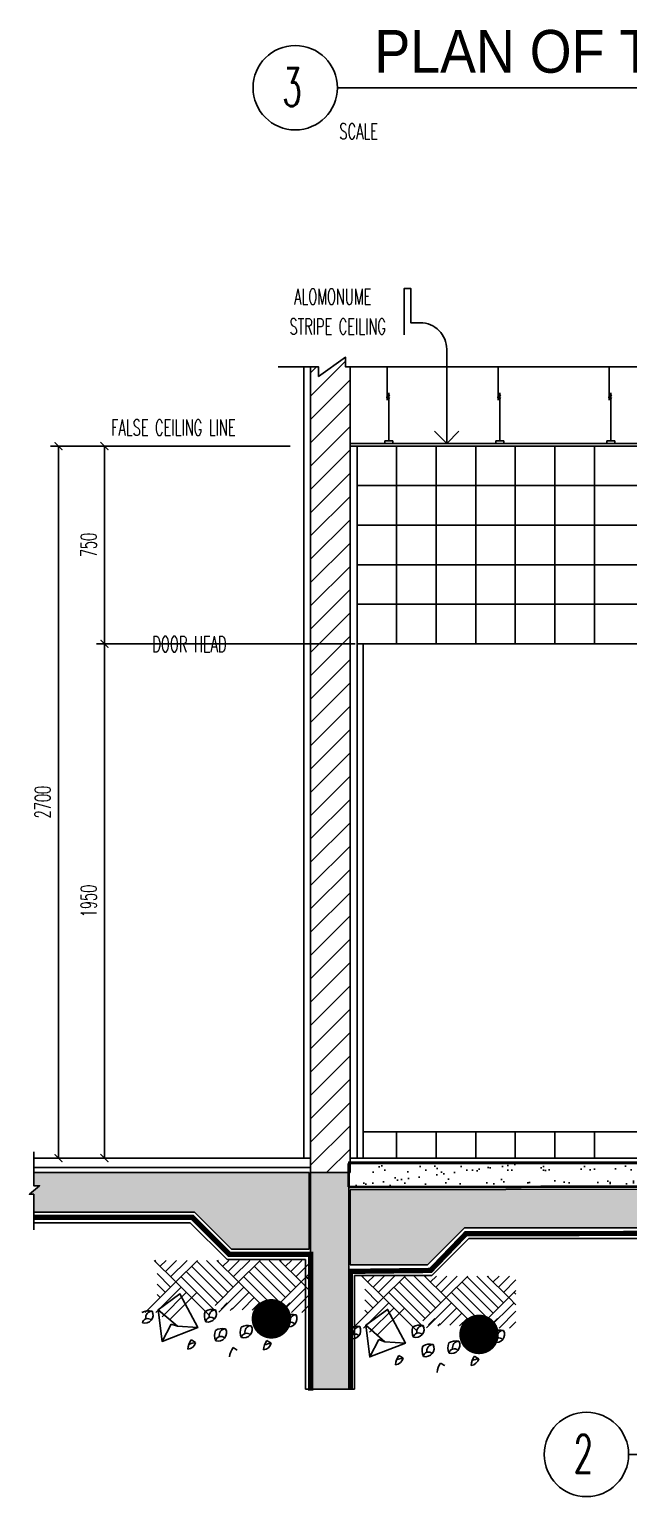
# Model space of a CAD drawing. Extents: x 417646.6 to 417675.4, y 43413.5 to 43433.4.
# Drawn here: x 417655.68 to 417657.96, y 43420.69 to 43426.26 of the extents above; entities that cross this region are included whole.
import ezdxf
from ezdxf.enums import TextEntityAlignment as Align

# ---------------------------------------------------------------- set-up
doc = ezdxf.new("R2010")
doc.units = 0
doc.header["$MEASUREMENT"] = 0
doc.header["$PDMODE"] = 3
doc.header["$PDSIZE"] = 0.1
doc.linetypes.add('HIDDEN2', pattern=[0.1875, 0.125, -0.0625])
doc.layers.get('0').update_dxf_attribs({"linetype": 'CONTINUOUS'})
doc.layers.get('DEFPOINTS').update_dxf_attribs({"linetype": 'CONTINUOUS'})
for name, color, linetype in [('2', 2, 'CONTINUOUS'), ('Axisname', 6, 'CONTINUOUS'), ('Dimout', 4, 'CONTINUOUS'), ('ELE', 3, 'CONTINUOUS'), ('ELV', 7, 'CONTINUOUS'), ('gravel', 11, 'CONTINUOUS'), ('Hatch', 11, 'CONTINUOUS'), ('K-FUR', 3, 'CONTINUOUS'), ('Plaster', 7, 'CONTINUOUS'), ('SANI', 2, 'CONTINUOUS'), ('Tile', 5, 'CONTINUOUS'), ('TITLE', 6, 'CONTINUOUS'), ('TXT', 2, 'CONTINUOUS'), ('TXT1', 2, 'CONTINUOUS'), ('WALL', 6, 'CONTINUOUS'), ('WallPartition', 2, 'CONTINUOUS'), ('Windows', 9, 'CONTINUOUS')]:
    doc.layers.add(name, color=color, linetype=linetype)
doc.styles.add('ROMANS', font='ROMANS.shx', dxfattribs={"width": 0.6})
doc.styles.add('TTXT', font='swisse.ttf', dxfattribs={"width": 0.6})
doc.dimstyles.new('R50', dxfattribs={"dimscale": 0, "dimtxt": 0.06, "dimasz": 0.03, "dimexe": 0.03, "dimexo": 0.03, "dimgap": 0.03, "dimtad": 1, "dimdec": 0, "dimlfac": 1000, "dimzin": 13, "dimdsep": 46, "dimtxsty": 'ROMANS', "dimblk": 'ARCHTICK', "dimcen": 0.09, "dimclrd": 4, "dimclre": 4, "dimclrt": 2, "dimadec": 0, "dimazin": 0, "dimtfac": 1, "dimtdec": 0, "dimtofl": 0, "dimtmove": 2, "dimatfit": 3, "dimldrblk": 'CLOSEDBLANK', "dimfxl": 0, "dimtolj": 1, "dimtzin": 0, "dimarcsym": 0})

# ---------------------------------------------------------------- blocks, each defined once
blk = doc.blocks.new('GAN')
for p, q in [((-0.0212, 0.1644), (-0.0212, 0.29)), ((-0.0155, 0.01), (-0.0155, 0.1918)), ((0, 0.01), (-0.031, 0.01)), ((-0.031, 0.01), (-0.031, 0)), ((0, 0.01), (0, 0))]:
    blk.add_line(p, q)
blk.add_lwpolyline([(-0.0118, 0.184), (-0.024, 0.1754), (-0.0113, 0.1703)])
blk = doc.blocks.new('A$C22107CF4')
for p, q in [((0.1286, 0.2837), (0.0467, 0.3655)), ((0.0494, 0.3629), (0.052, 0.3655)), ((0.0692, 0.3431), (0.0916, 0.3655)), ((0.089, 0.3233), (0.1312, 0.3655)), ((0.1088, 0.3035), (0.1708, 0.3655)), ((0.1286, 0.2837), (0.2104, 0.3655)), ((0.3068, 0.2243), (0.188, 0.3431)), ((0.3266, 0.2441), (0.2078, 0.3629)), ((0.3464, 0.2639), (0.2447, 0.3655)), ((0.3662, 0.2837), (0.2843, 0.3655)), ((0.287, 0.3629), (0.2896, 0.3655)), ((0.3068, 0.3431), (0.3292, 0.3655)), ((0.3266, 0.3233), (0.3688, 0.3655)), ((0.3464, 0.3035), (0.4084, 0.3655)), ((0.3662, 0.2837), (0.448, 0.3655)), ((0.5444, 0.2243), (0.4256, 0.3431)), ((0.5642, 0.2441), (0.4454, 0.3629)), ((0.584, 0.2639), (0.4823, 0.3655)), ((0.6038, 0.2837), (0.5219, 0.3655)), ((0.5246, 0.3629), (0.5272, 0.3655)), ((0.5444, 0.3431), (0.5668, 0.3655)), ((0.5642, 0.3233), (0.6064, 0.3655)), ((0.584, 0.3035), (0.6308, 0.3504)), ((0.0126, 0.1677), (0.1286, 0.2837)), ((0.1088, 0.2639), (0.0574, 0.3153)), ((0.2522, 0.1601), (0.1286, 0.2837)), ((0.2844, 0.1675), (0.1484, 0.3035)), ((0.287, 0.2045), (0.1682, 0.3233)), ((0.2775, 0.195), (0.3662, 0.2837)), ((0.4822, 0.1677), (0.3662, 0.2837)), ((0.5048, 0.1847), (0.386, 0.3035)), ((0.5246, 0.2045), (0.4058, 0.3233)), ((0.4877, 0.1677), (0.6038, 0.2837)), ((0.6038, 0.2837), (0.6308, 0.3108)), ((0.6308, 0.2566), (0.6038, 0.2837)), ((0.6308, 0.2962), (0.6236, 0.3035)), ((0.0522, 0.1677), (0.1484, 0.2639)), ((0.089, 0.2441), (0.0574, 0.2757)), ((0.0692, 0.2243), (0.0574, 0.2361)), ((0.0761, 0.152), (0.1682, 0.2441)), ((0.1077, 0.144), (0.2078, 0.2441)), ((0.2911, 0.169), (0.386, 0.2639)), ((0.3425, 0.1808), (0.4058, 0.2441)), ((0.3799, 0.1786), (0.4256, 0.2243)), ((0.5273, 0.1677), (0.6236, 0.2639)), ((0.5669, 0.1677), (0.6308, 0.2316)), ((0.2998, 0.1806), (0.3237, 0.2045)), ((0.335, 0.1762), (0.3435, 0.1847)), ((0.4173, 0.1764), (0.4454, 0.2045)), ((0.4547, 0.1742), (0.4652, 0.1847)), ((0.4927, 0.1359), (0.5613, 0.2045)), ((0.6065, 0.1677), (0.6308, 0.192))]:
    blk.add_line(p, q)
for points in [[(0.0766, 0.0585), (0.2116, 0.111), (0.1441, 0.2385), (0.0616, 0.1785), (0.0766, 0.0585), (0.1112, 0.1244)], [(0.1343, 0.1163), (0.2116, 0.111), (0.1441, 0.2385), (0.0616, 0.1785), (0.1343, 0.1163), (0.1112, 0.1244)]]:
    blk.add_lwpolyline(points)
for centre, radius, start, end in [((0.0263, 0.124), 0.0509, 76.0322, 121.1405), ((0.0105, 0.1589), 0.0317, 253.7091, 27.4015), ((0.0385, 0.1494), 0.024, 89.5708, 192.7334), ((0.2876, 0.1547), 0.0506, 159.5756, 205.1522), ((0.2666, 0.1288), 0.0509, 76.0322, 121.1405), ((0.2507, 0.1636), 0.0317, 253.7091, 27.4015), ((0.2787, 0.1542), 0.024, 89.5708, 192.7334), ((0.0207, 0.1257), 0.0193, 42.46, 171.8043), ((0.261, 0.1305), 0.0193, 42.46, 171.8043), ((0.4233, 0.0945), 0.0506, 159.5756, 205.1522), ((0.4022, 0.0685), 0.0509, 76.0322, 121.1405), ((0.3864, 0.1034), 0.0317, 253.7091, 27.4015), ((0.4143, 0.0939), 0.024, 89.5708, 192.7334), ((0.5929, 0.1359), 0.0506, 159.5756, 205.1522), ((0.5718, 0.1099), 0.0509, 76.0322, 121.1405), ((0.556, 0.1448), 0.0317, 253.7091, 27.4015), ((0.5662, 0.1116), 0.0193, 42.46, 171.8043), ((0.5839, 0.1354), 0.024, 89.5708, 192.7334), ((0.2409, 0.024), 0.0669, 143.5113, 175.9191), ((-0.5126, -1.1654), 1.4144, 59.5906, 60.3518), ((0.3258, 0.0823), 0.0506, 159.5756, 205.1522), ((0.3047, 0.0563), 0.0509, 76.0322, 121.1405), ((0.2889, 0.0912), 0.0317, 253.7091, 27.4015), ((0.2991, 0.058), 0.0193, 42.46, 171.8043), ((0.3168, 0.0818), 0.024, 89.5708, 192.7334), ((0.3966, 0.0702), 0.0193, 42.46, 171.8043), ((0.5272, 0.0216), 0.0669, 143.5113, 175.9191), ((-0.2263, -1.1678), 1.4144, 59.5906, 60.3518), ((0.1707, 0.0622), 0.0336, 275.8828, 346.643), ((0.1707, 0.0622), 0.0336, 275.8828, 346.643), ((0.2198, -0.0514), 0.1071, 98.8765, 112.9463), ((0.3991, -0.0048), 0.0669, 143.5113, 175.9191), ((-0.3544, -1.1942), 1.4144, 59.5906, 60.3518), ((0.457, 0.0598), 0.0336, 275.8828, 346.643), ((0.457, 0.0598), 0.0336, 275.8828, 346.643), ((0.5062, -0.0538), 0.1071, 98.8765, 112.9463)]:
    blk.add_arc(centre, radius, start, end)
at = {"layer": 'Hatch', "const_width": 0.075}
blk.add_lwpolyline([(0.4534, 0.144, 1), (0.5284, 0.144, 1)], format="xyb", close=True, dxfattribs=at)
blk = doc.blocks.new('_ARCHTICK')
at = {"color": 0, "linetype": 'ByBlock', "const_width": 0.15}
blk.add_lwpolyline([(-0.5, -0.5), (0.5, 0.5)], dxfattribs=at)
blk = doc.blocks.new('*D105')
at = {"layer": 'DEFPOINTS', "color": 0}
for p in [(417655.9684, 43424.6765), (417655.7941, 43421.9765), (417655.9691, 43421.9765)]:
    blk.add_point(p, dxfattribs=at)
at = {"layer": 'Dimout', "color": 4, "lineweight": -2}
for p, q in [((417655.9384, 43424.6765), (417655.7641, 43424.6765)), ((417655.7941, 43424.6765), (417655.7941, 43421.9765)), ((417655.9391, 43421.9765), (417655.7641, 43421.9765))]:
    blk.add_line(p, q, dxfattribs=at)
at = {"layer": 'Dimout', "color": 4, "lineweight": -2, "xscale": 0.03, "yscale": 0.03, "zscale": 0.03}
for p, rotation in [((417655.7941, 43424.6765), 90), ((417655.7941, 43421.9765), 270)]:
    blk.add_blockref('_ARCHTICK', p, dxfattribs=dict(at, rotation=rotation))
at = {"layer": 'Dimout', "color": 2, "insert": (417655.7341, 43423.3265), "char_height": 0.06, "attachment_point": 5, "rotation": 90, "style": 'ROMANS'}
blk.add_mtext('\\A1;2700', dxfattribs=at)
blk = doc.blocks.new('_ClosedBlank')
at = {"color": 0, "linetype": 'ByBlock', "lineweight": -2}
for p, q in [((-1, 0.17), (0, 0)), ((-1, 0.17), (-1, -0.17)), ((0, 0), (-1, -0.17))]:
    blk.add_line(p, q, dxfattribs=at)
blk = doc.blocks.new('*D106')
at = {"layer": 'DEFPOINTS', "color": 0}
for p in [(417655.9684, 43424.6765), (417656.7021, 43424.6765), (417656.7241, 43423.9265)]:
    blk.add_point(p, dxfattribs=at)
at = {"layer": 'Dimout', "color": 4, "lineweight": -2}
for p, q in [((417656.6721, 43424.6765), (417655.9384, 43424.6765)), ((417655.9684, 43423.9265), (417655.9684, 43424.6765)), ((417656.6941, 43423.9265), (417655.9384, 43423.9265))]:
    blk.add_line(p, q, dxfattribs=at)
at = {"layer": 'Dimout', "color": 4, "lineweight": -2, "xscale": 0.03, "yscale": 0.03, "zscale": 0.03}
for p, rotation in [((417655.9684, 43424.6765), 90), ((417655.9684, 43423.9265), 270)]:
    blk.add_blockref('_ARCHTICK', p, dxfattribs=dict(at, rotation=rotation))
at = {"layer": 'Dimout', "color": 2, "insert": (417655.9084, 43424.3015), "char_height": 0.06, "attachment_point": 5, "rotation": 90, "style": 'ROMANS'}
blk.add_mtext('\\A1;750', dxfattribs=at)
blk = doc.blocks.new('*D107')
at = {"layer": '2', "color": 4, "lineweight": -2}
for p, q in [((417656.9191, 43423.9265), (417655.9384, 43423.9265)), ((417655.9684, 43421.9765), (417655.9684, 43423.9265)), ((417656.4921, 43421.9765), (417655.9384, 43421.9765))]:
    blk.add_line(p, q, dxfattribs=at)
at = {"layer": 'DEFPOINTS', "color": 0}
for p in [(417655.9684, 43423.9265), (417656.9491, 43423.9265), (417656.5221, 43421.9765)]:
    blk.add_point(p, dxfattribs=at)
at = {"layer": '2', "color": 4, "lineweight": -2, "xscale": 0.03, "yscale": 0.03, "zscale": 0.03}
for p, rotation in [((417655.9684, 43423.9265), 90), ((417655.9684, 43421.9765), 270)]:
    blk.add_blockref('_ARCHTICK', p, dxfattribs=dict(at, rotation=rotation))
at = {"layer": '2', "color": 2, "insert": (417655.9084, 43422.9515), "char_height": 0.06, "attachment_point": 5, "rotation": 90, "style": 'ROMANS'}
blk.add_mtext('\\A1;1950', dxfattribs=at)
blk = doc.blocks.new('ceil')
at = {"layer": 'ELV'}
blk.add_lwpolyline([(-0.1613, 0.4121), (-0.1613, 0.5881), (-0.1363, 0.5881), (-0.1363, 0.4575), (-0.1, 0.4575, -0.414214), (0, 0.3575), (0, 0)], format="xyb", dxfattribs=at)
at = {"layer": 'WALL'}
blk.add_lwpolyline([(0.0463, 0.0463), (0, 0), (-0.0463, 0.0463)], dxfattribs=at)
at = {"layer": 'TXT', "style": 'ROMANS', "width": 0.6}
for s, p in [('ALOMONUME', (-0.5788, 0.5268)), (' STRIPE CEILING', (-0.6209, 0.4135))]:
    blk.add_text(s, height=0.06, dxfattribs=at).set_placement(p)

msp = doc.modelspace()

# ---------------------------------------------------------------- hatches: boundary and pattern name
at = {"layer": 'Hatch'}
h = msp.add_hatch(dxfattribs=at)
h.set_pattern_fill('ANSI31', color=256, scale=0.5, style=0)
h.set_pattern_definition([(45, (-139.600226, -56.996724), (-0.044194173824, 0.044194173824), [])])
h.paths.add_polyline_path([(417660.3251, 43424.9765), (417660.3045, 43424.9765), (417660.3045, 43425.0137), (417660.2016, 43424.9409), (417660.2016, 43424.9765), (417660.1751, 43424.9765), (417660.1751, 43424.1765), (417660.3251, 43424.1765)])
h.paths.add_polyline_path([(417656.9001, 43424.9765), (417656.8829, 43424.9765), (417656.8829, 43425.0137), (417656.78, 43424.9409), (417656.78, 43424.9765), (417656.7501, 43424.9765), (417656.7501, 43421.9215), (417656.9001, 43421.9215)])
at = {"layer": 'Windows'}
h = msp.add_hatch(dxfattribs=at)
h.set_pattern_fill('AR-SAND', color=256, scale=0.05, style=0)
h.set_pattern_definition([(37.5, (-139.600226, -56.996724), (-0.003149667905, 0.09634118845), [0, -0.076, 0, -0.085, 0, -0.08125]), (7.5, (-139.60023, -56.99672), (0.088488835263, 0.14110730326), [0, -0.041, 0, -0.0685, 0, -0.02625]), (327.5, (-139.66173, -56.996724), (0.155707093088, 0.000282952677), [0, -0.025, 0, -0.09, 0, -0.1175]), (317.5, (-139.66173, -56.99672), (0.15030633023, 0.043883778247), [0, -0.0125, 0, -0.059, 0, -0.0675])])
h.paths.add_polyline_path([(417660.1751, 43421.9615), (417656.8945, 43421.9615), (417656.8945, 43421.8665), (417660.1751, 43421.8665)])
h = msp.add_hatch(dxfattribs=at)
h.set_pattern_fill('AR-CONC', color=256, scale=0.03, style=0)
h.set_pattern_definition([(50, (-139.60023, -56.99672), (0.21517805478, -0.018825640495), [0.0225, -0.2475]), (355, (-139.60023, -56.99672), (-0.04162540008, 0.22565764011), [0.018, -0.198]), (100.4514, (-139.5823, -56.9983), (0.17355281451, 0.20683186262), [0.019122057, -0.2103426336]), (46.1842, (-139.60023, -56.93672), (0.32017231459, -0.0496557043), [0.03375, -0.37125]), (96.6356, (-139.57354, -56.94086), (0.28039881166, 0.29223536127), [0.0286830864, -0.3155139]), (351.1842, (-139.60023, -56.93672), (0.28039858354, 0.29223558028), [0.027, -0.297]), (21, (-139.57023, -56.95172), (0.179072115636, -0.1207856672), [0.0225, -0.2475]), (326, (-139.57023, -56.95172), (0.07299459958, 0.21754501351), [0.018, -0.198]), (71.4514, (-139.5553, -56.9618), (0.25206678857, 0.09675914901), [0.019122057, -0.2103426336]), (37.5, (-139.600226, -56.996724), (0.003647956595, 0.09986815615), [0, -0.1956, 0, -0.201, 0, -0.19875]), (7.5, (-139.60023, -56.99672), (0.078920861233, 0.118323513565), [0, -0.1146, 0, -0.1911, 0, -0.07575]), (327.5, (-139.667126, -56.996724), (0.160146730852, -0.00676646152), [0, -0.075, 0, -0.234, 0, -0.3105]), (317.5, (-139.69713, -56.99672), (0.174955850803, 0.0300314947), [0, -0.0975, 0, -0.1554, 0, -0.2205])])
h.paths.add_polyline_path([(417661.5183, 43421.8393), (417661.5018, 43421.8393), (417661.5408, 43421.8717), (417661.5183, 43421.8717), (417661.5183, 43421.9265), (417660.4251, 43421.9265), (417660.4251, 43421.6365), (417660.5991, 43421.6365), (417660.7391, 43421.7765), (417661.5183, 43421.7765)])
h.paths.add_polyline_path([(417660.4251, 43421.9265), (417660.3315, 43421.9265), (417660.3315, 43421.6365), (417660.4251, 43421.6365)])
h.paths.add_polyline_path([(417660.3251, 43421.9265), (417660.1751, 43421.9265), (417660.1751, 43421.5715), (417660.1751, 43421.1008), (417660.3251, 43421.1008), (417660.3251, 43421.1689, -0.412817), (417660.3003, 43421.1939, -0.412817), (417660.3251, 43421.2189)])
h.paths.add_polyline_path([(417660.1688, 43421.8615), (417656.9001, 43421.8565), (417656.9001, 43421.5715), (417657.1938, 43421.5715), (417657.3338, 43421.7115), (417659.7351, 43421.7115), (417659.8751, 43421.5715), (417660.1688, 43421.5715)])
h.paths.add_polyline_path([(417656.8945, 43421.9215), (417656.7501, 43421.9215), (417656.7501, 43421.1008), (417656.8945, 43421.1008)])
h.paths.add_polyline_path([(417656.745, 43421.9215), (417655.7002, 43421.9215), (417655.7002, 43421.8717), (417655.7227, 43421.8717), (417655.6836, 43421.8393), (417655.7002, 43421.8393), (417655.7002, 43421.7715), (417656.3101, 43421.7715), (417656.4501, 43421.6315), (417656.745, 43421.6315)])

# ---------------------------------------------------------------- linework, layer by layer
for p, q in [((417660.1751, 43424.6865), (417656.9001, 43424.6865)), ((417660.1751, 43424.6765), (417656.9001, 43424.6765))]:
    msp.add_line(p, q)
at = {"layer": '2'}
for p, q in [((417656.9491, 43421.9765), (417656.9491, 43423.9265)), ((417658.3501, 43423.9265), (417656.9491, 43423.9265)), ((417658.3001, 43422.0765), (417656.9491, 43422.0765)), ((417656.7501, 43421.9765), (417656.3608, 43421.9765)), ((417655.7002, 43421.9215), (417656.745, 43421.9215)), ((417656.745, 43421.6315), (417656.745, 43421.9215)), ((417656.7501, 43421.9215), (417656.9001, 43421.9215)), ((417656.7501, 43421.1008), (417656.7501, 43421.9215)), ((417656.8945, 43421.1008), (417656.8945, 43421.9215)), ((417656.9001, 43421.8565), (417660.1688, 43421.8615)), ((417656.9001, 43421.5715), (417656.9001, 43421.8565)), ((417655.7002, 43421.7715), (417656.3101, 43421.7715)), ((417656.4501, 43421.6315), (417656.3101, 43421.7715)), ((417655.7002, 43421.7315), (417656.2936, 43421.7315)), ((417656.4336, 43421.5915), (417656.2936, 43421.7315)), ((417657.1938, 43421.5715), (417657.3338, 43421.7115)), ((417659.7351, 43421.7115), (417657.3338, 43421.7115)), ((417656.4501, 43421.6315), (417656.745, 43421.6315)), ((417657.2103, 43421.5315), (417657.3503, 43421.6715)), ((417659.7186, 43421.6715), (417657.3503, 43421.6715)), ((417656.4336, 43421.5915), (417656.7301, 43421.5915)), ((417656.7301, 43421.1008), (417656.7301, 43421.5915)), ((417656.9001, 43421.5715), (417657.1938, 43421.5715)), ((417656.8945, 43421.1322), (417656.8945, 43421.5265)), ((417656.9169, 43421.5315), (417657.2103, 43421.5315)), ((417656.9169, 43421.1008), (417656.9169, 43421.5315)), ((417656.9169, 43421.1008), (417656.7301, 43421.1008))]:
    msp.add_line(p, q, dxfattribs=at)
at = {"layer": 'Axisname'}
msp.add_line((417656.8517, 43426.0354), (417658.6495, 43426.0354), dxfattribs=at)
at = {"layer": 'ELE'}
msp.add_lwpolyline([(417660.6249, 43424.9765), (417660.3045, 43424.9765), (417660.3045, 43425.0137), (417660.2016, 43424.9409), (417660.2016, 43424.9765), (417656.8829, 43424.9765), (417656.8829, 43425.0137), (417656.78, 43424.9409), (417656.78, 43424.9765), (417656.6265, 43424.9765)], dxfattribs=at)
at = {"layer": 'Plaster'}
for p, q in [((417656.7241, 43421.9765), (417656.7241, 43424.9765)), ((417656.9261, 43421.9765), (417656.9261, 43424.6765)), ((417655.7002, 43421.9765), (417656.7501, 43421.9765)), ((417656.9001, 43421.9765), (417660.1751, 43421.9765)), ((417656.9002, 43421.9615), (417660.1752, 43421.9615)), ((417656.9002, 43421.9565), (417660.1752, 43421.9565)), ((417655.7002, 43421.9415), (417656.7501, 43421.9415))]:
    msp.add_line(p, q, dxfattribs=at)
at = {"layer": 'SANI', "color": 6}
msp.add_line((417657.9559, 43420.8527), (417659.4521, 43420.8527), dxfattribs=at)
at = {"layer": 'Tile'}
for p, q in [((417657.0761, 43423.9265), (417657.0761, 43424.6765)), ((417657.2261, 43423.9265), (417657.2261, 43424.6765)), ((417657.3761, 43423.9265), (417657.3761, 43424.6765)), ((417657.5261, 43423.9265), (417657.5261, 43424.6765)), ((417657.6761, 43423.9265), (417657.6761, 43424.6765)), ((417657.8261, 43423.9265), (417657.8261, 43424.6765)), ((417660.1491, 43424.5265), (417656.9261, 43424.5265)), ((417660.1491, 43424.3765), (417656.9261, 43424.3765)), ((417660.1491, 43424.2265), (417656.9261, 43424.2265)), ((417660.1491, 43424.0765), (417656.9261, 43424.0765)), ((417660.1491, 43423.9265), (417656.9261, 43423.9265)), ((417657.0761, 43421.9765), (417657.0761, 43422.0765)), ((417657.2261, 43421.9765), (417657.2261, 43422.0765)), ((417657.3761, 43421.9765), (417657.3761, 43422.0765)), ((417657.5261, 43421.9765), (417657.5261, 43422.0765)), ((417657.6761, 43421.9765), (417657.6761, 43422.0765)), ((417657.8261, 43421.9765), (417657.8261, 43422.0765))]:
    msp.add_line(p, q, dxfattribs=at)
at = {"layer": 'TITLE', "color": 6}
for centre in [(417656.6917, 43426.0354), (417657.7959, 43420.8527)]:
    msp.add_circle(centre, 0.16, dxfattribs=at)
at = {"layer": 'WALL'}
for p, q in [((417656.7501, 43421.9215), (417656.7501, 43424.9765)), ((417656.9001, 43421.9215), (417656.9001, 43424.9765))]:
    msp.add_line(p, q, dxfattribs=at)
at = {"layer": 'WallPartition', "linetype": 'HIDDEN2'}
for points, const_width in [([(417656.8945, 43421.8665), (417660.1751, 43421.8715), (417660.1751, 43421.9615)], 0.01), ([(417656.8945, 43421.8665), (417656.8945, 43421.9565)], 0.01), ([(417655.7002, 43421.7515), (417656.3019, 43421.7515), (417656.4419, 43421.6115), (417656.7501, 43421.6115), (417656.7501, 43421.0951)], 0.02), ([(417656.9013, 43421.1008), (417656.9013, 43421.547), (417657.2049, 43421.5505), (417657.3392, 43421.6899), (417659.7215, 43421.6931), (417659.8687, 43421.5476), (417660.1751, 43421.5515), (417660.1751, 43421.1008)], 0.02)]:
    msp.add_lwpolyline(points, dxfattribs=dict(at, const_width=const_width))
at = {"layer": 'Windows'}
msp.add_lwpolyline([(417655.7002, 43422.0008), (417655.7002, 43421.8717), (417655.7227, 43421.8717), (417655.6836, 43421.8393), (417655.7002, 43421.8393), (417655.7002, 43421.7045)], dxfattribs=at)
msp.add_lwpolyline([(417660.1751, 43421.9615), (417656.8945, 43421.9615), (417656.8945, 43421.8665), (417660.1751, 43421.8665)], close=True, dxfattribs=at)

# ---------------------------------------------------------------- block references
for p in [(417657.062, 43424.6865), (417657.4828, 43424.6865), (417657.9036, 43424.6865)]:
    msp.add_blockref('GAN', p)
at = {"layer": 'gravel'}
for p in [(417656.1106, 43421.223), (417656.8978, 43421.1639)]:
    msp.add_blockref('A$C22107CF4', p, dxfattribs=at)
at = {"layer": 'K-FUR'}
msp.add_blockref('ceil', (417657.2661, 43424.6865), dxfattribs=at)

# ---------------------------------------------------------------- texts
at = {"layer": 'TITLE', "style": 'ROMANS', "width": 0.6}
for s, p in [('3', (417656.6429, 43425.9659)), ('2', (417657.7472, 43420.7831))]:
    msp.add_text(s, height=0.1439, dxfattribs=at).set_placement(p)
at = {"layer": 'TXT', "style": 'ROMANS', "width": 0.6}
msp.add_text('SCALE', height=0.06, dxfattribs=at).set_placement((417656.9325, 43425.8702), align=Align.MIDDLE_CENTER)
for s, p in [('FALSE CEILING LINE', (417655.9935, 43424.7168)), ('DOOR HEAD', (417656.15, 43423.8954))]:
    msp.add_text(s, height=0.06, dxfattribs=at).set_placement(p)
at = {"layer": 'TXT1', "color": 6, "style": 'TTXT', "width": 0.9}
msp.add_text(' PLAN OF TOILET ', height=0.162094, dxfattribs=at).set_placement((417657.8129, 43426.1734), align=Align.MIDDLE_CENTER)

# ---------------------------------------------------------------- dimensions: what is measured, and where the dimension line sits
at = {"layer": '2'}
dim = msp.add_linear_dim(base=(417655.9684, 43423.9265), p1=(417656.5221, 43421.9765), p2=(417656.9491, 43423.9265), angle=90, dimstyle='R50', override={"dimscale": 1}, dxfattribs=at)
dim.commit()
dim.dimension.update_dxf_attribs({"geometry": '*D107', "text_midpoint": (417655.9084, 43422.9515)})
at = {"layer": 'Dimout'}
for base, p1, p2, picture, middle in [((417655.7941, 43421.9765), (417655.9684, 43424.6765), (417655.9691, 43421.9765), '*D105', (417655.7341, 43423.3265)), ((417655.9684, 43424.6765), (417656.7241, 43423.9265), (417656.7021, 43424.6765), '*D106', (417655.9084, 43424.3015))]:
    dim = msp.add_linear_dim(base=base, p1=p1, p2=p2, angle=90, dimstyle='R50', override={"dimscale": 1}, dxfattribs=at)
    dim.commit()
    dim.dimension.update_dxf_attribs({"geometry": picture, "text_midpoint": middle})

doc.saveas('drawing.dxf')
